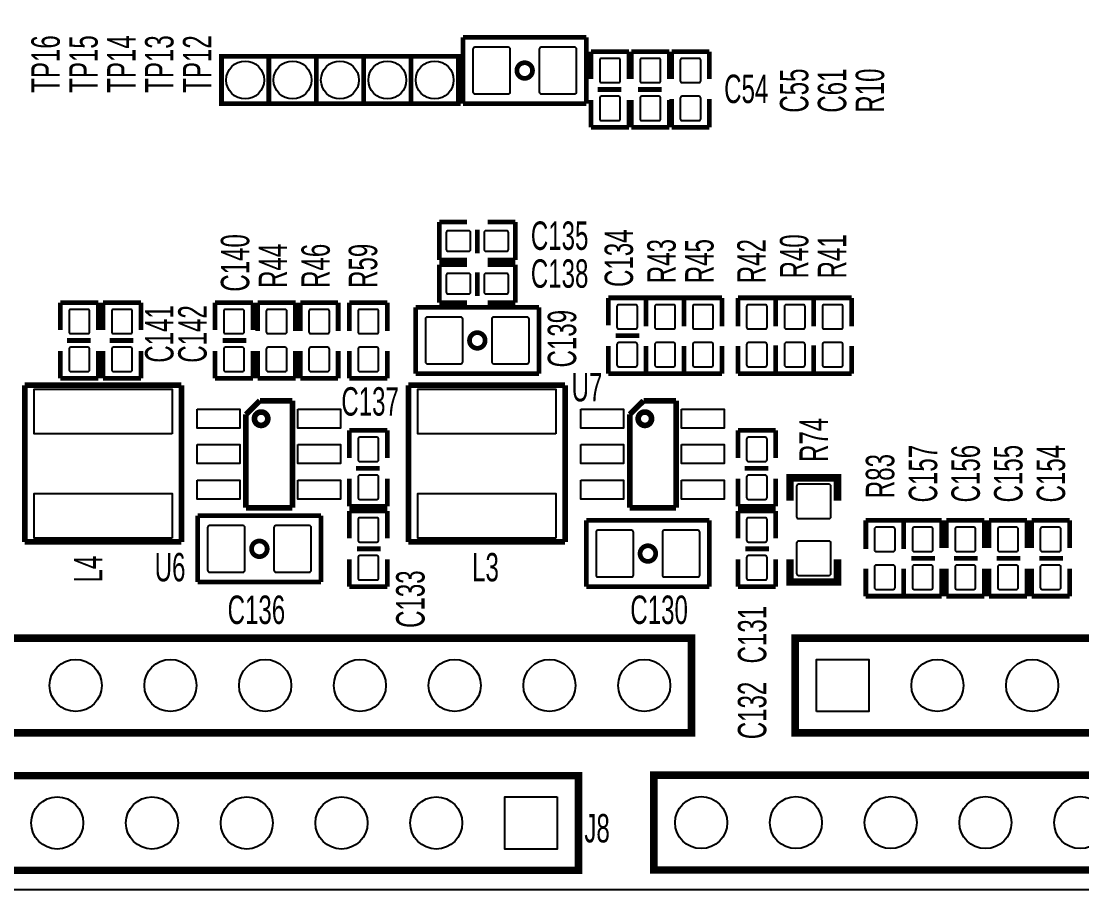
# Model space of a CAD drawing. Extents: x 0 to 128, y 0 to 53.
# Drawn here: x 45.55 to 73.98, y 0 to 23.29 of the extents above; entities that cross this region are included whole.
import ezdxf
from ezdxf.enums import TextEntityAlignment as Align

# ---------------------------------------------------------------- set-up
doc = ezdxf.new("R2010")
doc.units = 0
doc.layers.add('12', color=6, linetype='CONTINUOUS')

msp = doc.modelspace()

# ---------------------------------------------------------------- linework, layer by layer
at = {"layer": '12'}
for points in [[(0, 52.451), (124.664216, 52.451), (124.664216, 48.557942), (117.014244, 48.557942), (117.014244, 34.758122), (124.664216, 34.758122), (124.664216, 31.557976), (125.090174, 31.557976), (125.090174, 0), (0, 0)], [(49.597183, 12.2301), (45.897165, 12.2301), (45.897165, 13.429996), (49.597183, 13.429996)], [(59.884183, 12.2301), (56.184165, 12.2301), (56.184165, 13.429996), (59.884183, 13.429996)], [(50.270664, 12.88796), (51.413664, 12.88796), (51.413664, 12.37996), (50.270664, 12.37996)], [(52.970684, 12.88796), (54.113684, 12.88796), (54.113684, 12.37996), (52.970684, 12.37996)], [(60.557664, 12.88796), (61.700664, 12.88796), (61.700664, 12.37996), (60.557664, 12.37996)], [(63.257684, 12.88796), (64.400684, 12.88796), (64.400684, 12.37996), (63.257684, 12.37996)], [(50.270664, 11.938), (51.413664, 11.938), (51.413664, 11.43), (50.270664, 11.43)], [(52.970684, 11.938), (54.113684, 11.938), (54.113684, 11.43), (52.970684, 11.43)], [(60.557664, 11.938), (61.700664, 11.938), (61.700664, 11.43), (60.557664, 11.43)], [(63.257684, 11.938), (64.400684, 11.938), (64.400684, 11.43), (63.257684, 11.43)], [(50.270664, 10.98804), (51.413664, 10.98804), (51.413664, 10.48004), (50.270664, 10.48004)], [(52.970684, 10.98804), (54.113684, 10.98804), (54.113684, 10.48004), (52.970684, 10.48004)], [(60.557664, 10.98804), (61.700664, 10.98804), (61.700664, 10.48004), (60.557664, 10.48004)], [(63.257684, 10.98804), (64.400684, 10.98804), (64.400684, 10.48004), (63.257684, 10.48004)], [(49.597183, 9.430004), (45.897165, 9.430004), (45.897165, 10.6299), (49.597183, 10.6299)], [(59.884183, 9.430004), (56.184165, 9.430004), (56.184165, 10.6299), (59.884183, 10.6299)], [(66.874898, 4.782566), (66.874898, 6.179566), (68.271898, 6.179566), (68.271898, 4.782566)], [(59.918346, 2.49047), (59.918346, 1.09347), (58.521346, 1.09347), (58.521346, 2.49047)]]:
    msp.add_lwpolyline(points, close=True, dxfattribs=at)
msp.add_lwpolyline([(117.014244, 34.758122), (124.664216, 34.758122), (124.664216, 31.557976), (125.090174, 31.557976), (125.090174, 0), (0, 0)], dxfattribs=at)
for points, const_width in [([(57.399174, 21.082), (57.399174, 22.86)], 0.127), ([(57.399174, 22.86), (57.907174, 22.86)], 0.127), ([(60.701174, 22.86), (57.907174, 22.86)], 0.127), ([(60.701174, 21.082), (60.701174, 22.86)], 0.127), ([(60.828174, 22.479), (61.844174, 22.479)], 0.127), ([(60.828174, 21.7424), (60.828174, 22.479)], 0.127), ([(61.844174, 22.479), (61.844174, 21.7424)], 0.127), ([(61.910722, 22.479), (62.926722, 22.479)], 0.127), ([(61.910722, 21.7424), (61.910722, 22.479)], 0.127), ([(62.926722, 22.479), (62.926722, 21.7424)], 0.127), ([(62.987174, 22.479), (64.003174, 22.479)], 0.127), ([(62.987174, 21.7424), (62.987174, 22.479)], 0.127), ([(64.003174, 22.479), (64.003174, 21.7424)], 0.127), ([(61.005974, 21.463), (61.640974, 21.463)], 0.127), ([(62.088522, 21.463), (62.723522, 21.463)], 0.127), ([(60.193174, 21.082), (57.399174, 21.082)], 0.127), ([(60.193174, 21.082), (60.701174, 21.082)], 0.127), ([(60.828174, 21.1836), (60.828174, 20.447)], 0.127), ([(61.844174, 20.447), (61.844174, 21.1836)], 0.127), ([(61.910722, 21.1836), (61.910722, 20.447)], 0.127), ([(62.926722, 20.447), (62.926722, 21.1836)], 0.127), ([(62.987174, 21.209), (62.987174, 20.447)], 0.127), ([(64.003174, 20.447), (64.003174, 21.209)], 0.127), ([(60.828174, 20.447), (61.844174, 20.447)], 0.127), ([(61.910722, 20.447), (62.926722, 20.447)], 0.127), ([(62.987174, 20.447), (64.003174, 20.447)], 0.127), ([(56.764174, 17.907), (57.500774, 17.907)], 0.127), ([(56.764174, 16.891), (56.764174, 17.907)], 0.127), ([(58.796174, 17.907), (58.059574, 17.907)], 0.127), ([(58.796174, 16.891), (58.796174, 17.907)], 0.127), ([(57.780174, 17.0688), (57.780174, 17.7038)], 0.127), ([(57.500774, 16.891), (56.764174, 16.891)], 0.127), ([(56.764174, 16.764), (57.500774, 16.764)], 0.127), ([(56.764174, 15.748), (56.764174, 16.764)], 0.127), ([(58.059574, 16.891), (58.796174, 16.891)], 0.127), ([(58.796174, 16.764), (58.059574, 16.764)], 0.127), ([(58.796174, 15.748), (58.796174, 16.764)], 0.127), ([(57.780174, 15.9258), (57.780174, 16.5608)], 0.127), ([(61.289184, 15.875), (61.289184, 15.1384)], 0.127), ([(62.305184, 15.875), (61.289184, 15.875)], 0.127), ([(62.305184, 15.1384), (62.305184, 15.875)], 0.127), ([(62.305184, 15.875), (62.305184, 15.113)], 0.127), ([(63.321184, 15.875), (62.305184, 15.875)], 0.127), ([(63.321184, 15.113), (63.321184, 15.875)], 0.127), ([(63.321184, 15.875), (63.321184, 15.113)], 0.127), ([(64.337184, 15.875), (63.321184, 15.875)], 0.127), ([(64.337184, 15.113), (64.337184, 15.875)], 0.127), ([(64.765174, 15.875), (64.765174, 15.113)], 0.127), ([(65.781174, 15.875), (64.765174, 15.875)], 0.127), ([(65.781174, 15.875), (66.797174, 15.875)], 0.127), ([(65.781174, 15.1384), (65.781174, 15.875)], 0.127), ([(65.781174, 15.113), (65.781174, 15.875)], 0.127), ([(66.797174, 15.875), (66.797174, 15.1384)], 0.127), ([(66.797174, 15.875), (66.797174, 15.113)], 0.127), ([(67.813174, 15.875), (66.797174, 15.875)], 0.127), ([(67.813174, 15.113), (67.813174, 15.875)], 0.127), ([(46.604174, 15.748), (47.620174, 15.748)], 0.127), ([(46.604174, 15.0114), (46.604174, 15.748)], 0.127), ([(47.620174, 15.748), (47.620174, 15.0114)], 0.127), ([(47.747174, 15.748), (48.763174, 15.748)], 0.127), ([(47.747174, 15.0114), (47.747174, 15.748)], 0.127), ([(48.763174, 15.748), (48.763174, 15.0114)], 0.127), ([(50.748184, 15.748), (50.748184, 15.0114)], 0.127), ([(51.764184, 15.748), (50.748184, 15.748)], 0.127), ([(51.764184, 15.0114), (51.764184, 15.748)], 0.127), ([(51.891184, 15.748), (51.891184, 14.986)], 0.127), ([(52.907184, 15.748), (51.891184, 15.748)], 0.127), ([(52.907184, 14.986), (52.907184, 15.748)], 0.127), ([(53.034184, 15.748), (53.034184, 14.986)], 0.127), ([(54.050184, 15.748), (53.034184, 15.748)], 0.127), ([(54.050184, 14.986), (54.050184, 15.748)], 0.127), ([(54.351174, 15.748), (54.351174, 14.986)], 0.127), ([(55.367174, 15.748), (54.351174, 15.748)], 0.127), ([(55.367174, 14.986), (55.367174, 15.748)], 0.127), ([(56.129174, 13.843), (56.129174, 15.621)], 0.127), ([(56.129174, 15.621), (56.637174, 15.621)], 0.127), ([(59.431174, 15.621), (56.637174, 15.621)], 0.127), ([(57.500774, 15.748), (56.764174, 15.748)], 0.127), ([(58.059574, 15.748), (58.796174, 15.748)], 0.127), ([(59.431174, 13.843), (59.431174, 15.621)], 0.127), ([(46.781974, 14.732), (47.416974, 14.732)], 0.127), ([(47.924974, 14.732), (48.559974, 14.732)], 0.127), ([(51.586384, 14.732), (50.951384, 14.732)], 0.127), ([(62.127384, 14.859), (61.492384, 14.859)], 0.127), ([(46.604174, 14.4526), (46.604174, 13.716)], 0.127), ([(47.620174, 13.716), (47.620174, 14.4526)], 0.127), ([(47.747174, 14.4526), (47.747174, 13.716)], 0.127), ([(48.763174, 13.716), (48.763174, 14.4526)], 0.127), ([(50.748184, 13.716), (50.748184, 14.4526)], 0.127), ([(51.764184, 14.4526), (51.764184, 13.716)], 0.127), ([(51.891184, 13.716), (51.891184, 14.4526)], 0.127), ([(52.907184, 14.4526), (52.907184, 13.716)], 0.127), ([(53.034184, 13.716), (53.034184, 14.4526)], 0.127), ([(54.050184, 14.4526), (54.050184, 13.716)], 0.127), ([(54.351174, 13.716), (54.351174, 14.4526)], 0.127), ([(55.367174, 14.4526), (55.367174, 13.716)], 0.127), ([(61.289184, 13.843), (61.289184, 14.5796)], 0.127), ([(62.305184, 14.5796), (62.305184, 13.843)], 0.127), ([(62.305184, 13.843), (62.305184, 14.5796)], 0.127), ([(63.321184, 14.5796), (63.321184, 13.843)], 0.127), ([(63.321184, 13.843), (63.321184, 14.5796)], 0.127), ([(64.337184, 14.5796), (64.337184, 13.843)], 0.127), ([(64.765174, 13.843), (64.765174, 14.5796)], 0.127), ([(65.781174, 14.605), (65.781174, 13.843)], 0.127), ([(65.781174, 14.5796), (65.781174, 13.843)], 0.127), ([(66.797174, 13.843), (66.797174, 14.605)], 0.127), ([(66.797174, 13.843), (66.797174, 14.5796)], 0.127), ([(67.813174, 14.5796), (67.813174, 13.843)], 0.127), ([(46.604174, 13.716), (47.620174, 13.716)], 0.127), ([(47.747174, 13.716), (48.763174, 13.716)], 0.127), ([(51.764184, 13.716), (50.748184, 13.716)], 0.127), ([(52.907184, 13.716), (51.891184, 13.716)], 0.127), ([(54.050184, 13.716), (53.034184, 13.716)], 0.127), ([(55.367174, 13.716), (54.351174, 13.716)], 0.127), ([(58.923174, 13.843), (56.129174, 13.843)], 0.127), ([(58.923174, 13.843), (59.431174, 13.843)], 0.127), ([(62.305184, 13.843), (61.289184, 13.843)], 0.127), ([(63.321184, 13.843), (62.305184, 13.843)], 0.127), ([(64.337184, 13.843), (63.321184, 13.843)], 0.127), ([(65.781174, 13.843), (64.765174, 13.843)], 0.127), ([(65.781174, 13.843), (66.797174, 13.843)], 0.127), ([(67.813174, 13.843), (66.797174, 13.843)], 0.127), ([(45.647102, 13.530072), (49.847246, 13.530072)], 0.1524), ([(45.647102, 9.329928), (45.647102, 13.530072)], 0.1524), ([(49.847246, 13.530072), (49.847246, 9.329928)], 0.1524), ([(55.934102, 13.530072), (60.134246, 13.530072)], 0.1524), ([(55.934102, 9.329928), (55.934102, 13.530072)], 0.1524), ([(60.134246, 13.530072), (60.134246, 9.329928)], 0.1524), ([(51.578764, 12.749022), (51.952144, 13.11656)], 0.1524), ([(51.952144, 13.11656), (52.823364, 13.11656)], 0.1524), ([(52.823364, 13.11656), (52.823364, 10.24636)], 0.1524), ([(61.865764, 12.749022), (62.239144, 13.11656)], 0.1524), ([(62.239144, 13.11656), (63.110364, 13.11656)], 0.1524), ([(63.110364, 13.11656), (63.110364, 10.24636)], 0.1524), ([(51.578764, 10.24636), (51.578764, 12.749022)], 0.1524), ([(61.865764, 10.24636), (61.865764, 12.749022)], 0.1524), ([(54.351174, 12.319), (55.367174, 12.319)], 0.127), ([(54.351174, 11.5824), (54.351174, 12.319)], 0.127), ([(55.367174, 12.319), (55.367174, 11.5824)], 0.127), ([(64.765174, 12.319), (65.781174, 12.319)], 0.127), ([(64.765174, 11.5824), (64.765174, 12.319)], 0.127), ([(65.781174, 12.319), (65.781174, 11.5824)], 0.127), ([(54.528974, 11.303), (55.163974, 11.303)], 0.127), ([(64.942974, 11.303), (65.577974, 11.303)], 0.127), ([(66.162174, 10.4394), (66.162174, 11.049), (67.432174, 11.049), (67.432174, 10.4394)], 0.2032), ([(54.351174, 11.0236), (54.351174, 10.287)], 0.127), ([(55.367174, 10.287), (55.367174, 11.0236)], 0.127), ([(64.765174, 11.0236), (64.765174, 10.287)], 0.127), ([(65.781174, 10.287), (65.781174, 11.0236)], 0.127), ([(52.823364, 10.24636), (51.578764, 10.24636)], 0.1524), ([(54.351174, 10.287), (55.367174, 10.287)], 0.127), ([(63.110364, 10.24636), (61.865764, 10.24636)], 0.1524), ([(64.765174, 10.287), (65.781174, 10.287)], 0.127), ([(50.287174, 8.255), (50.287174, 10.033)], 0.127), ([(50.287174, 10.033), (50.795174, 10.033)], 0.127), ([(53.589174, 10.033), (50.795174, 10.033)], 0.127), ([(53.589174, 8.255), (53.589174, 10.033)], 0.127), ([(54.351174, 10.16), (54.351174, 9.4234)], 0.127), ([(55.367174, 10.16), (54.351174, 10.16)], 0.127), ([(55.367174, 9.4234), (55.367174, 10.16)], 0.127), ([(60.701174, 8.128), (60.701174, 9.906)], 0.127), ([(60.701174, 9.906), (61.209174, 9.906)], 0.127), ([(64.003174, 9.906), (61.209174, 9.906)], 0.127), ([(64.003174, 8.128), (64.003174, 9.906)], 0.127), ([(64.765174, 10.16), (64.765174, 9.4234)], 0.127), ([(65.781174, 10.16), (64.765174, 10.16)], 0.127), ([(65.781174, 9.4234), (65.781174, 10.16)], 0.127), ([(68.194174, 9.906), (68.194174, 9.144)], 0.127), ([(69.210174, 9.906), (68.194174, 9.906)], 0.127), ([(69.210174, 9.906), (69.210174, 9.1694)], 0.127), ([(70.226174, 9.906), (69.210174, 9.906)], 0.127), ([(69.210174, 9.144), (69.210174, 9.906)], 0.127), ([(70.226174, 9.1694), (70.226174, 9.906)], 0.127), ([(70.353174, 9.906), (70.353174, 9.1694)], 0.127), ([(71.369174, 9.906), (70.353174, 9.906)], 0.127), ([(71.369174, 9.1694), (71.369174, 9.906)], 0.127), ([(71.496174, 9.906), (71.496174, 9.1694)], 0.127), ([(72.512174, 9.906), (71.496174, 9.906)], 0.127), ([(72.512174, 9.1694), (72.512174, 9.906)], 0.127), ([(72.639174, 9.906), (72.639174, 9.1694)], 0.127), ([(73.655174, 9.906), (72.639174, 9.906)], 0.127), ([(73.655174, 9.1694), (73.655174, 9.906)], 0.127), ([(49.847246, 9.329928), (45.647102, 9.329928)], 0.1524), ([(60.134246, 9.329928), (55.934102, 9.329928)], 0.1524), ([(55.189374, 9.144), (54.554374, 9.144)], 0.127), ([(65.603374, 9.144), (64.968374, 9.144)], 0.127), ([(54.351174, 8.128), (54.351174, 8.8646)], 0.127), ([(55.367174, 8.8646), (55.367174, 8.128)], 0.127), ([(64.765174, 8.128), (64.765174, 8.8646)], 0.127), ([(65.781174, 8.8646), (65.781174, 8.128)], 0.127), ([(67.432174, 8.8646), (67.432174, 8.255), (66.162174, 8.255), (66.162174, 8.8646)], 0.2032), ([(70.048374, 8.89), (69.413374, 8.89)], 0.127), ([(71.191374, 8.89), (70.556374, 8.89)], 0.127), ([(72.334374, 8.89), (71.699374, 8.89)], 0.127), ([(73.477374, 8.89), (72.842374, 8.89)], 0.127), ([(68.194174, 7.874), (68.194174, 8.6106)], 0.127), ([(69.210174, 7.874), (69.210174, 8.6106)], 0.127), ([(69.210174, 8.6106), (69.210174, 7.874)], 0.127), ([(70.226174, 8.6106), (70.226174, 7.874)], 0.127), ([(70.353174, 7.874), (70.353174, 8.6106)], 0.127), ([(71.369174, 8.6106), (71.369174, 7.874)], 0.127), ([(71.496174, 7.874), (71.496174, 8.6106)], 0.127), ([(72.512174, 8.6106), (72.512174, 7.874)], 0.127), ([(72.639174, 7.874), (72.639174, 8.6106)], 0.127), ([(73.655174, 8.6106), (73.655174, 7.874)], 0.127), ([(53.081174, 8.255), (50.287174, 8.255)], 0.127), ([(53.081174, 8.255), (53.589174, 8.255)], 0.127), ([(55.367174, 8.128), (54.351174, 8.128)], 0.127), ([(63.495174, 8.128), (60.701174, 8.128)], 0.127), ([(63.495174, 8.128), (64.003174, 8.128)], 0.127), ([(65.781174, 8.128), (64.765174, 8.128)], 0.127), ([(69.210174, 7.874), (68.194174, 7.874)], 0.127), ([(70.226174, 7.874), (69.210174, 7.874)], 0.127), ([(71.369174, 7.874), (70.353174, 7.874)], 0.127), ([(72.512174, 7.874), (71.496174, 7.874)], 0.127), ([(73.655174, 7.874), (72.639174, 7.874)], 0.127)]:
    msp.add_lwpolyline(points, dxfattribs=dict(at, const_width=const_width))
for points in [[(57.711086, 21.345906), (58.611262, 21.345906, 0.414214), (58.6613, 21.395944), (58.6613, 22.546056, 0.414214), (58.611262, 22.596094), (57.711086, 22.596094, 0.414214), (57.661048, 22.546056), (57.661048, 21.395944, 0.414214), (57.711086, 21.345906)], [(59.489086, 21.345906), (60.389262, 21.345906, 0.414214), (60.4393, 21.395944), (60.4393, 22.546056, 0.414214), (60.389262, 22.596094), (59.489086, 22.596094, 0.414214), (59.439048, 22.546056), (59.439048, 21.395944, 0.414214), (59.489086, 21.345906)], [(61.611256, 21.695918), (61.611256, 22.246082, 0.414214), (61.561218, 22.29612), (61.11113, 22.29612, 0.414214), (61.061092, 22.246082), (61.061092, 21.695918, 0.414214), (61.11113, 21.64588), (61.561218, 21.64588, 0.414214), (61.611256, 21.695918)], [(62.693804, 21.695918), (62.693804, 22.246082, 0.414214), (62.643766, 22.29612), (62.193678, 22.29612, 0.414214), (62.14364, 22.246082), (62.14364, 21.695918, 0.414214), (62.193678, 21.64588), (62.643766, 21.64588, 0.414214), (62.693804, 21.695918)], [(63.770256, 21.695918), (63.770256, 22.246082, 0.414214), (63.720218, 22.29612), (63.27013, 22.29612, 0.414214), (63.220092, 22.246082), (63.220092, 21.695918, 0.414214), (63.27013, 21.64588), (63.720218, 21.64588, 0.414214), (63.770256, 21.695918)], [(61.611256, 20.679918), (61.611256, 21.230082, 0.414214), (61.561218, 21.28012), (61.11113, 21.28012, 0.414214), (61.061092, 21.230082), (61.061092, 20.679918, 0.414214), (61.11113, 20.62988), (61.561218, 20.62988, 0.414214), (61.611256, 20.679918)], [(62.693804, 20.679918), (62.693804, 21.230082, 0.414214), (62.643766, 21.28012), (62.193678, 21.28012, 0.414214), (62.14364, 21.230082), (62.14364, 20.679918, 0.414214), (62.193678, 20.62988), (62.643766, 20.62988, 0.414214), (62.693804, 20.679918)], [(63.770256, 20.679918), (63.770256, 21.230082, 0.414214), (63.720218, 21.28012), (63.27013, 21.28012, 0.414214), (63.220092, 21.230082), (63.220092, 20.679918, 0.414214), (63.27013, 20.62988), (63.720218, 20.62988, 0.414214), (63.770256, 20.679918)], [(57.547256, 17.674082), (56.997092, 17.674082, 0.414214), (56.947054, 17.624044), (56.947054, 17.173956, 0.414214), (56.997092, 17.123918), (57.547256, 17.123918, 0.414214), (57.597294, 17.173956), (57.597294, 17.624044, 0.414214), (57.547256, 17.674082)], [(58.563256, 17.674082), (58.013092, 17.674082, 0.414214), (57.963054, 17.624044), (57.963054, 17.173956, 0.414214), (58.013092, 17.123918), (58.563256, 17.123918, 0.414214), (58.613294, 17.173956), (58.613294, 17.624044, 0.414214), (58.563256, 17.674082)], [(57.547256, 16.531082), (56.997092, 16.531082, 0.414214), (56.947054, 16.481044), (56.947054, 16.030956, 0.414214), (56.997092, 15.980918), (57.547256, 15.980918, 0.414214), (57.597294, 16.030956), (57.597294, 16.481044, 0.414214), (57.547256, 16.531082)], [(58.563256, 16.531082), (58.013092, 16.531082, 0.414214), (57.963054, 16.481044), (57.963054, 16.030956, 0.414214), (58.013092, 15.980918), (58.563256, 15.980918, 0.414214), (58.613294, 16.030956), (58.613294, 16.481044, 0.414214), (58.563256, 16.531082)], [(61.522102, 15.642082), (61.522102, 15.091918, 0.414214), (61.57214, 15.04188), (62.022228, 15.04188, 0.414214), (62.072266, 15.091918), (62.072266, 15.642082, 0.414214), (62.022228, 15.69212), (61.57214, 15.69212, 0.414214), (61.522102, 15.642082)], [(62.538102, 15.642082), (62.538102, 15.091918, 0.414214), (62.58814, 15.04188), (63.038228, 15.04188, 0.414214), (63.088266, 15.091918), (63.088266, 15.642082, 0.414214), (63.038228, 15.69212), (62.58814, 15.69212, 0.414214), (62.538102, 15.642082)], [(63.554102, 15.642082), (63.554102, 15.091918, 0.414214), (63.60414, 15.04188), (64.054228, 15.04188, 0.414214), (64.104266, 15.091918), (64.104266, 15.642082, 0.414214), (64.054228, 15.69212), (63.60414, 15.69212, 0.414214), (63.554102, 15.642082)], [(64.998092, 15.642082), (64.998092, 15.091918, 0.414214), (65.04813, 15.04188), (65.498218, 15.04188, 0.414214), (65.548256, 15.091918), (65.548256, 15.642082, 0.414214), (65.498218, 15.69212), (65.04813, 15.69212, 0.414214), (64.998092, 15.642082)], [(66.564256, 15.091918), (66.564256, 15.642082, 0.414214), (66.514218, 15.69212), (66.06413, 15.69212, 0.414214), (66.014092, 15.642082), (66.014092, 15.091918, 0.414214), (66.06413, 15.04188), (66.514218, 15.04188, 0.414214), (66.564256, 15.091918)], [(67.030092, 15.642082), (67.030092, 15.091918, 0.414214), (67.08013, 15.04188), (67.530218, 15.04188, 0.414214), (67.580256, 15.091918), (67.580256, 15.642082, 0.414214), (67.530218, 15.69212), (67.08013, 15.69212, 0.414214), (67.030092, 15.642082)], [(47.387256, 14.964918), (47.387256, 15.515082, 0.414214), (47.337218, 15.56512), (46.88713, 15.56512, 0.414214), (46.837092, 15.515082), (46.837092, 14.964918, 0.414214), (46.88713, 14.91488), (47.337218, 14.91488, 0.414214), (47.387256, 14.964918)], [(48.530256, 14.964918), (48.530256, 15.515082, 0.414214), (48.480218, 15.56512), (48.03013, 15.56512, 0.414214), (47.980092, 15.515082), (47.980092, 14.964918, 0.414214), (48.03013, 14.91488), (48.480218, 14.91488, 0.414214), (48.530256, 14.964918)], [(50.981102, 15.515082), (50.981102, 14.964918, 0.414214), (51.03114, 14.91488), (51.481228, 14.91488, 0.414214), (51.531266, 14.964918), (51.531266, 15.515082, 0.414214), (51.481228, 15.56512), (51.03114, 15.56512, 0.414214), (50.981102, 15.515082)], [(52.124102, 15.515082), (52.124102, 14.964918, 0.414214), (52.17414, 14.91488), (52.624228, 14.91488, 0.414214), (52.674266, 14.964918), (52.674266, 15.515082, 0.414214), (52.624228, 15.56512), (52.17414, 15.56512, 0.414214), (52.124102, 15.515082)], [(53.267102, 15.515082), (53.267102, 14.964918, 0.414214), (53.31714, 14.91488), (53.767228, 14.91488, 0.414214), (53.817266, 14.964918), (53.817266, 15.515082, 0.414214), (53.767228, 15.56512), (53.31714, 15.56512, 0.414214), (53.267102, 15.515082)], [(54.584092, 15.515082), (54.584092, 14.964918, 0.414214), (54.63413, 14.91488), (55.084218, 14.91488, 0.414214), (55.134256, 14.964918), (55.134256, 15.515082, 0.414214), (55.084218, 15.56512), (54.63413, 15.56512, 0.414214), (54.584092, 15.515082)], [(56.441086, 14.106906), (57.341262, 14.106906, 0.414214), (57.3913, 14.156944), (57.3913, 15.307056, 0.414214), (57.341262, 15.357094), (56.441086, 15.357094, 0.414214), (56.391048, 15.307056), (56.391048, 14.156944, 0.414214), (56.441086, 14.106906)], [(58.219086, 14.106906), (59.119262, 14.106906, 0.414214), (59.1693, 14.156944), (59.1693, 15.307056, 0.414214), (59.119262, 15.357094), (58.219086, 15.357094, 0.414214), (58.169048, 15.307056), (58.169048, 14.156944, 0.414214), (58.219086, 14.106906)], [(47.387256, 13.948918), (47.387256, 14.499082, 0.414214), (47.337218, 14.54912), (46.88713, 14.54912, 0.414214), (46.837092, 14.499082), (46.837092, 13.948918, 0.414214), (46.88713, 13.89888), (47.337218, 13.89888, 0.414214), (47.387256, 13.948918)], [(48.530256, 13.948918), (48.530256, 14.499082, 0.414214), (48.480218, 14.54912), (48.03013, 14.54912, 0.414214), (47.980092, 14.499082), (47.980092, 13.948918, 0.414214), (48.03013, 13.89888), (48.480218, 13.89888, 0.414214), (48.530256, 13.948918)], [(50.981102, 14.499082), (50.981102, 13.948918, 0.414214), (51.03114, 13.89888), (51.481228, 13.89888, 0.414214), (51.531266, 13.948918), (51.531266, 14.499082, 0.414214), (51.481228, 14.54912), (51.03114, 14.54912, 0.414214), (50.981102, 14.499082)], [(52.124102, 14.499082), (52.124102, 13.948918, 0.414214), (52.17414, 13.89888), (52.624228, 13.89888, 0.414214), (52.674266, 13.948918), (52.674266, 14.499082, 0.414214), (52.624228, 14.54912), (52.17414, 14.54912, 0.414214), (52.124102, 14.499082)], [(53.267102, 14.499082), (53.267102, 13.948918, 0.414214), (53.31714, 13.89888), (53.767228, 13.89888, 0.414214), (53.817266, 13.948918), (53.817266, 14.499082, 0.414214), (53.767228, 14.54912), (53.31714, 14.54912, 0.414214), (53.267102, 14.499082)], [(54.584092, 14.499082), (54.584092, 13.948918, 0.414214), (54.63413, 13.89888), (55.084218, 13.89888, 0.414214), (55.134256, 13.948918), (55.134256, 14.499082, 0.414214), (55.084218, 14.54912), (54.63413, 14.54912, 0.414214), (54.584092, 14.499082)], [(61.522102, 14.626082), (61.522102, 14.075918, 0.414214), (61.57214, 14.02588), (62.022228, 14.02588, 0.414214), (62.072266, 14.075918), (62.072266, 14.626082, 0.414214), (62.022228, 14.67612), (61.57214, 14.67612, 0.414214), (61.522102, 14.626082)], [(62.538102, 14.626082), (62.538102, 14.075918, 0.414214), (62.58814, 14.02588), (63.038228, 14.02588, 0.414214), (63.088266, 14.075918), (63.088266, 14.626082, 0.414214), (63.038228, 14.67612), (62.58814, 14.67612, 0.414214), (62.538102, 14.626082)], [(63.554102, 14.626082), (63.554102, 14.075918, 0.414214), (63.60414, 14.02588), (64.054228, 14.02588, 0.414214), (64.104266, 14.075918), (64.104266, 14.626082, 0.414214), (64.054228, 14.67612), (63.60414, 14.67612, 0.414214), (63.554102, 14.626082)], [(64.998092, 14.626082), (64.998092, 14.075918, 0.414214), (65.04813, 14.02588), (65.498218, 14.02588, 0.414214), (65.548256, 14.075918), (65.548256, 14.626082, 0.414214), (65.498218, 14.67612), (65.04813, 14.67612, 0.414214), (64.998092, 14.626082)], [(66.564256, 14.075918), (66.564256, 14.626082, 0.414214), (66.514218, 14.67612), (66.06413, 14.67612, 0.414214), (66.014092, 14.626082), (66.014092, 14.075918, 0.414214), (66.06413, 14.02588), (66.514218, 14.02588, 0.414214), (66.564256, 14.075918)], [(67.030092, 14.626082), (67.030092, 14.075918, 0.414214), (67.08013, 14.02588), (67.530218, 14.02588, 0.414214), (67.580256, 14.075918), (67.580256, 14.626082, 0.414214), (67.530218, 14.67612), (67.08013, 14.67612, 0.414214), (67.030092, 14.626082)], [(55.134256, 11.535918), (55.134256, 12.086082, 0.414214), (55.084218, 12.13612), (54.63413, 12.13612, 0.414214), (54.584092, 12.086082), (54.584092, 11.535918, 0.414214), (54.63413, 11.48588), (55.084218, 11.48588, 0.414214), (55.134256, 11.535918)], [(65.548256, 11.535918), (65.548256, 12.086082, 0.414214), (65.498218, 12.13612), (65.04813, 12.13612, 0.414214), (64.998092, 12.086082), (64.998092, 11.535918, 0.414214), (65.04813, 11.48588), (65.498218, 11.48588, 0.414214), (65.548256, 11.535918)], [(55.134256, 10.519918), (55.134256, 11.070082, 0.414214), (55.084218, 11.12012), (54.63413, 11.12012, 0.414214), (54.584092, 11.070082), (54.584092, 10.519918, 0.414214), (54.63413, 10.46988), (55.084218, 10.46988, 0.414214), (55.134256, 10.519918)], [(65.548256, 10.519918), (65.548256, 11.070082, 0.414214), (65.498218, 11.12012), (65.04813, 11.12012, 0.414214), (64.998092, 11.070082), (64.998092, 10.519918, 0.414214), (65.04813, 10.46988), (65.498218, 10.46988, 0.414214), (65.548256, 10.519918)], [(66.33718, 10.823956), (66.33718, 10.004044, 0.414214), (66.387218, 9.954006), (67.20713, 9.954006, 0.414214), (67.257168, 10.004044), (67.257168, 10.823956, 0.414214), (67.20713, 10.873994), (66.387218, 10.873994, 0.414214), (66.33718, 10.823956)], [(54.584092, 9.927082), (54.584092, 9.376918, 0.414214), (54.63413, 9.32688), (55.084218, 9.32688, 0.414214), (55.134256, 9.376918), (55.134256, 9.927082, 0.414214), (55.084218, 9.97712), (54.63413, 9.97712, 0.414214), (54.584092, 9.927082)], [(64.998092, 9.927082), (64.998092, 9.376918, 0.414214), (65.04813, 9.32688), (65.498218, 9.32688, 0.414214), (65.548256, 9.376918), (65.548256, 9.927082, 0.414214), (65.498218, 9.97712), (65.04813, 9.97712, 0.414214), (64.998092, 9.927082)], [(50.599086, 8.518906), (51.499262, 8.518906, 0.414214), (51.5493, 8.568944), (51.5493, 9.719056, 0.414214), (51.499262, 9.769094), (50.599086, 9.769094, 0.414214), (50.549048, 9.719056), (50.549048, 8.568944, 0.414214), (50.599086, 8.518906)], [(52.377086, 8.518906), (53.277262, 8.518906, 0.414214), (53.3273, 8.568944), (53.3273, 9.719056, 0.414214), (53.277262, 9.769094), (52.377086, 9.769094, 0.414214), (52.327048, 9.719056), (52.327048, 8.568944, 0.414214), (52.377086, 8.518906)], [(68.427092, 9.673082), (68.427092, 9.122918, 0.414214), (68.47713, 9.07288), (68.927218, 9.07288, 0.414214), (68.977256, 9.122918), (68.977256, 9.673082, 0.414214), (68.927218, 9.72312), (68.47713, 9.72312, 0.414214), (68.427092, 9.673082)], [(69.443092, 9.673082), (69.443092, 9.122918, 0.414214), (69.49313, 9.07288), (69.943218, 9.07288, 0.414214), (69.993256, 9.122918), (69.993256, 9.673082, 0.414214), (69.943218, 9.72312), (69.49313, 9.72312, 0.414214), (69.443092, 9.673082)], [(70.586092, 9.673082), (70.586092, 9.122918, 0.414214), (70.63613, 9.07288), (71.086218, 9.07288, 0.414214), (71.136256, 9.122918), (71.136256, 9.673082, 0.414214), (71.086218, 9.72312), (70.63613, 9.72312, 0.414214), (70.586092, 9.673082)], [(71.729092, 9.673082), (71.729092, 9.122918, 0.414214), (71.77913, 9.07288), (72.229218, 9.07288, 0.414214), (72.279256, 9.122918), (72.279256, 9.673082, 0.414214), (72.229218, 9.72312), (71.77913, 9.72312, 0.414214), (71.729092, 9.673082)], [(72.872092, 9.673082), (72.872092, 9.122918, 0.414214), (72.92213, 9.07288), (73.372218, 9.07288, 0.414214), (73.422256, 9.122918), (73.422256, 9.673082, 0.414214), (73.372218, 9.72312), (72.92213, 9.72312, 0.414214), (72.872092, 9.673082)], [(61.013086, 8.391906), (61.913262, 8.391906, 0.414214), (61.9633, 8.441944), (61.9633, 9.592056, 0.414214), (61.913262, 9.642094), (61.013086, 9.642094, 0.414214), (60.963048, 9.592056), (60.963048, 8.441944, 0.414214), (61.013086, 8.391906)], [(62.791086, 8.391906), (63.691262, 8.391906, 0.414214), (63.7413, 8.441944), (63.7413, 9.592056, 0.414214), (63.691262, 9.642094), (62.791086, 9.642094, 0.414214), (62.741048, 9.592056), (62.741048, 8.441944, 0.414214), (62.791086, 8.391906)], [(66.33718, 9.299956), (66.33718, 8.480044, 0.414214), (66.387218, 8.430006), (67.20713, 8.430006, 0.414214), (67.257168, 8.480044), (67.257168, 9.299956, 0.414214), (67.20713, 9.349994), (66.387218, 9.349994, 0.414214), (66.33718, 9.299956)], [(54.584092, 8.911082), (54.584092, 8.360918, 0.414214), (54.63413, 8.31088), (55.084218, 8.31088, 0.414214), (55.134256, 8.360918), (55.134256, 8.911082, 0.414214), (55.084218, 8.96112), (54.63413, 8.96112, 0.414214), (54.584092, 8.911082)], [(64.998092, 8.911082), (64.998092, 8.360918, 0.414214), (65.04813, 8.31088), (65.498218, 8.31088, 0.414214), (65.548256, 8.360918), (65.548256, 8.911082, 0.414214), (65.498218, 8.96112), (65.04813, 8.96112, 0.414214), (64.998092, 8.911082)], [(68.427092, 8.657082), (68.427092, 8.106918, 0.414214), (68.47713, 8.05688), (68.927218, 8.05688, 0.414214), (68.977256, 8.106918), (68.977256, 8.657082, 0.414214), (68.927218, 8.70712), (68.47713, 8.70712, 0.414214), (68.427092, 8.657082)], [(69.443092, 8.657082), (69.443092, 8.106918, 0.414214), (69.49313, 8.05688), (69.943218, 8.05688, 0.414214), (69.993256, 8.106918), (69.993256, 8.657082, 0.414214), (69.943218, 8.70712), (69.49313, 8.70712, 0.414214), (69.443092, 8.657082)], [(70.586092, 8.657082), (70.586092, 8.106918, 0.414214), (70.63613, 8.05688), (71.086218, 8.05688, 0.414214), (71.136256, 8.106918), (71.136256, 8.657082, 0.414214), (71.086218, 8.70712), (70.63613, 8.70712, 0.414214), (70.586092, 8.657082)], [(71.729092, 8.657082), (71.729092, 8.106918, 0.414214), (71.77913, 8.05688), (72.229218, 8.05688, 0.414214), (72.279256, 8.106918), (72.279256, 8.657082, 0.414214), (72.229218, 8.70712), (71.77913, 8.70712, 0.414214), (71.729092, 8.657082)], [(72.872092, 8.657082), (72.872092, 8.106918, 0.414214), (72.92213, 8.05688), (73.372218, 8.05688, 0.414214), (73.422256, 8.106918), (73.422256, 8.657082, 0.414214), (73.372218, 8.70712), (72.92213, 8.70712, 0.414214), (72.872092, 8.657082)]]:
    msp.add_lwpolyline(points, format="xyb", close=True, dxfattribs=at)
for points, const_width in [([(51.176174, 22.352), (52.192174, 22.352), (52.192174, 21.082), (50.922174, 21.082), (50.922174, 22.352)], 0.127), ([(52.446174, 22.352), (53.462174, 22.352), (53.462174, 21.082), (52.192174, 21.082), (52.192174, 22.352)], 0.127), ([(54.478174, 21.082), (53.462174, 21.082), (53.462174, 22.352), (54.732174, 22.352), (54.732174, 21.082)], 0.127), ([(54.986174, 22.352), (56.002174, 22.352), (56.002174, 21.082), (54.732174, 21.082), (54.732174, 22.352)], 0.127), ([(56.256174, 22.352), (57.272174, 22.352), (57.272174, 21.082), (56.002174, 21.082), (56.002174, 22.352)], 0.127), ([(43.203876, 4.211066), (63.523876, 4.211066), (63.523876, 6.751066), (43.203876, 6.751066)], 0.2032), ([(66.303398, 4.211066), (81.543398, 4.211066), (81.543398, 6.751066), (66.303398, 6.751066)], 0.2032), ([(60.489846, 3.06197), (35.089846, 3.06197), (35.089846, 0.52197), (60.489846, 0.52197)], 0.2032), ([(82.831178, 3.071876), (62.511178, 3.071876), (62.511178, 0.531876), (82.831178, 0.531876)], 0.2032)]:
    msp.add_lwpolyline(points, close=True, dxfattribs=dict(at, const_width=const_width))
for points, const_width in [([(59.259724, 21.971, 1), (58.840624, 21.971, 1)], 0.127), ([(57.989724, 14.732, 1), (57.570624, 14.732, 1)], 0.127), ([(52.164742, 12.63396, 1), (51.805586, 12.63396, 1)], 0.1524), ([(62.451742, 12.63396, 1), (62.092586, 12.63396, 1)], 0.1524), ([(52.147724, 9.144, 1), (51.728624, 9.144, 1)], 0.127), ([(62.561724, 9.017, 1), (62.142624, 9.017, 1)], 0.127)]:
    msp.add_lwpolyline(points, format="xyb", close=True, dxfattribs=dict(at, const_width=const_width))
for centre, radius in [((51.557174, 21.717), 0.508), ((52.827174, 21.717), 0.508), ((54.097174, 21.717), 0.508), ((55.367174, 21.717), 0.508), ((56.637174, 21.717), 0.508), ((47.013876, 5.481066), 0.6985), ((49.553876, 5.481066), 0.6985), ((52.093876, 5.481066), 0.6985), ((54.633876, 5.481066), 0.6985), ((57.173876, 5.481066), 0.6985), ((59.713876, 5.481066), 0.6985), ((62.253876, 5.481066), 0.6985), ((70.113398, 5.481066), 0.6985), ((72.653398, 5.481066), 0.6985), ((46.519846, 1.79197), 0.6985), ((49.059846, 1.79197), 0.6985), ((51.599846, 1.79197), 0.6985), ((54.139846, 1.79197), 0.6985), ((56.679846, 1.79197), 0.6985), ((63.781178, 1.801876), 0.6985), ((66.321178, 1.801876), 0.6985), ((68.861178, 1.801876), 0.6985), ((71.401178, 1.801876), 0.6985), ((73.941178, 1.801876), 0.6985)]:
    msp.add_circle(centre, radius, dxfattribs=at)

# ---------------------------------------------------------------- texts
at = {"layer": '12', "width": 0.633333}
for s, p in [('TP16', (46.58741, 21.3741)), ('TP15', (47.60341, 21.3741)), ('TP14', (48.61941, 21.3741)), ('TP13', (49.63541, 21.3741)), ('TP12', (50.65141, 21.3741)), ('C55', (66.653156, 20.8407)), ('C61', (67.66941, 20.8407)), ('R10', (68.68541, 20.8407)), ('C134', (61.954156, 16.1671)), ('C140', (51.667156, 16.0401)), ('R43', (63.09741, 16.2687)), ('R45', (64.11341, 16.2687)), ('R42', (65.510156, 16.2687)), ('R40', (66.65341, 16.3957)), ('R41', (67.669156, 16.3957)), ('R44', (52.683156, 16.1417)), ('R46', (53.826156, 16.1417)), ('R59', (55.096156, 16.1417)), ('C141', (49.63541, 14.1351)), ('C142', (50.52441, 14.1351)), ('C139', (60.430156, 14.0081)), ('R83', (68.956174, 10.5029)), ('C157', (70.107556, 10.3886)), ('C156', (71.250556, 10.3886)), ('C155', (72.393556, 10.3886)), ('C154', (73.536556, 10.3886)), ('L4', (47.73041, 8.2423)), ('C133', (56.366156, 7.0231)), ('C131', (65.527174, 6.0706)), ('C132', (65.527174, 4.0386))]:
    msp.add_text(s, height=0.762, rotation=90, dxfattribs=at).set_placement(p)
for s, p in [('C54', (64.396874, 21.099018)), ('C135', (59.215274, 17.161764)), ('C138', (59.215274, 16.145764)), ('U7', (60.307474, 13.098018)), ('C137', (54.135274, 12.716764)), ('U6', (49.131474, 8.272018)), ('L3', (57.640474, 8.271764)), ('C136', (51.087274, 7.129018)), ('C130', (61.882274, 7.129018)), ('J8', (60.650374, 1.27))]:
    msp.add_text(s, height=0.762, dxfattribs=at).set_placement(p)
msp.add_text('R74', height=0.762, rotation=90, dxfattribs=at).set_placement((67.178174, 12.065), align=Align.CENTER)

doc.saveas('drawing.dxf')
